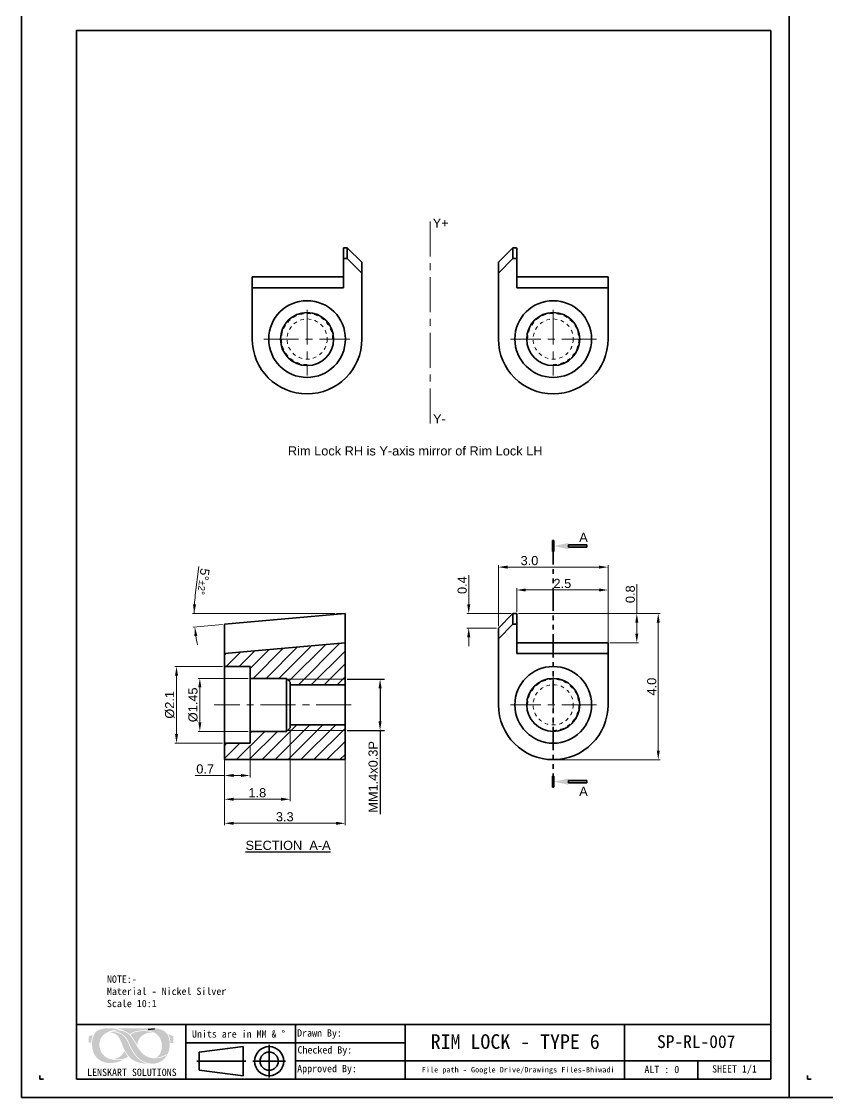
# Model space of a CAD drawing. Header units: millimetres. Extents: x 219 to 785, y 160 to 284.
# Drawn here: x 659.41 to 681.46, y 196.07 to 225.52 of the extents above; entities that cross this region are included whole.
import ezdxf
from ezdxf.enums import TextEntityAlignment as Align

# ---------------------------------------------------------------- set-up
doc = ezdxf.new("R2010")
doc.units = ezdxf.units.MM
for name, pattern in [('CENTER', [50.8, 31.75, -6.35, 6.35, -6.35]), ('HIDDEN', [0.075, 0.05, -0.025]), ('PHANTOM', [63.5, 31.75, -6.35, 6.35, -6.35, 6.35, -6.35])]:
    doc.linetypes.add(name, pattern=pattern)
doc.layers.get('0').update_dxf_attribs({"lineweight": 35})
for name, color, linetype, lineweight in [('Center line', 2, 'CENTER', 18), ('Dimension', 3, 'Continuous', 18), ('Hatch', 6, 'Continuous', 18), ('hidden line', 1, 'HIDDEN', 15), ('Section', 6, 'PHANTOM', 35), ('Text', 4, 'Continuous', 25), ('绘图层', 7, 'Continuous', 13)]:
    doc.layers.add(name, color=color, linetype=linetype, lineweight=lineweight)
doc.layers.add('图框-线条', color=7, linetype='Continuous')
doc.styles.get("Standard").update_dxf_attribs({"font": 'arial.ttf'})
doc.styles.add('宋体', font='SimSun.ttf')
doc.styles.add('样式 1', font='romant.shx')
doc.dimstyles.new('ISO-25$0', dxfattribs={"dimtxt": 2.5, "dimasz": 2.5, "dimexe": 0.5, "dimexo": 1, "dimgap": 1, "dimtad": 0, "dimtih": 1, "dimtoh": 1, "dimdec": 1, "dimzin": 10, "dimdsep": 46, "dimlunit": 6, "dimtxsty": '样式 1', "dimcen": 0, "dimclrd": 256, "dimclre": 256, "dimclrt": 7, "dimazin": 0, "dimtfac": 1, "dimtdec": 1, "dimtofl": 0, "dimtmove": 0, "dimatfit": 0, "dimfxl": 1, "dimtolj": 1, "dimtzin": 10, "dimarcsym": 0})
doc.dimstyles.new('SIMPLEX', dxfattribs={"dimtxt": 2.5, "dimasz": 2.5, "dimexe": 0.5, "dimexo": 0.5, "dimgap": 0.5, "dimtad": 1, "dimzin": 0, "dimdsep": 46, "dimtxsty": 'Standard', "dimcen": 0, "dimclrd": 256, "dimclre": 256, "dimclrt": 256, "dimadec": 0, "dimazin": 0, "dimtm": 1e-09, "dimtfac": 0.75, "dimtofl": 0, "dimtmove": 0, "dimatfit": 3, "dimfxl": 1, "dimtzin": 0, "dimlwd": -1, "dimlwe": -1, "dimarcsym": 0})

# ---------------------------------------------------------------- blocks, each defined once
blk = doc.blocks.new('*D254')
at = {"layer": 'Defpoints', "color": 0, "transparency": 16777216}
for p in [(675.456, 209.962), (672.956, 209.318), (675.456, 208.418)]:
    blk.add_point(p, dxfattribs=at)
at = {"layer": 'Dimension', "transparency": 16777216}
for p, q in [((672.956, 209.368), (672.956, 210.012)), ((675.456, 208.468), (675.456, 210.012)), ((673.206, 209.962), (675.206, 209.962))]:
    blk.add_line(p, q, dxfattribs=at)
for points in [[(673.206, 210.003), (673.206, 209.92), (672.956, 209.962)], [(675.206, 210.003), (675.206, 209.92), (675.456, 209.962)]]:
    blk.add_solid(points, dxfattribs=at)
at = {"layer": 'Dimension', "transparency": 16777216, "insert": (674.206, 210.139), "char_height": 0.25, "attachment_point": 5}
blk.add_mtext('2.5', dxfattribs=at)
blk = doc.blocks.new('*D248')
at = {"layer": 'Defpoints', "color": 0, "transparency": 16777216}
for p in [(672.956, 209.318), (675.456, 208.518), (676.242, 208.518)]:
    blk.add_point(p, dxfattribs=at)
at = {"layer": 'Dimension', "transparency": 16777216}
for p, q in [((676.242, 209.318), (676.242, 210.124)), ((673.006, 209.318), (676.292, 209.318)), ((676.242, 208.768), (676.242, 209.068)), ((675.506, 208.518), (676.292, 208.518))]:
    blk.add_line(p, q, dxfattribs=at)
for points in [[(676.201, 209.068), (676.284, 209.068), (676.242, 209.318)], [(676.201, 208.768), (676.284, 208.768), (676.242, 208.518)]]:
    blk.add_solid(points, dxfattribs=at)
at = {"layer": 'Dimension', "transparency": 16777216, "insert": (676.065, 209.846), "char_height": 0.25, "attachment_point": 5, "rotation": 90}
blk.add_mtext('0.8', dxfattribs=at)
blk = doc.blocks.new('*D255')
at = {"layer": 'Defpoints', "color": 0, "transparency": 16777216}
for p in [(664.961, 207.868), (663.65, 205.768), (664.961, 205.768)]:
    blk.add_point(p, dxfattribs=at)
at = {"layer": 'Dimension', "transparency": 16777216}
for p, q in [((664.911, 207.868), (663.6, 207.868)), ((663.65, 207.618), (663.65, 206.018)), ((664.911, 205.768), (663.6, 205.768))]:
    blk.add_line(p, q, dxfattribs=at)
for points in [[(663.608, 207.618), (663.692, 207.618), (663.65, 207.868)], [(663.608, 206.018), (663.692, 206.018), (663.65, 205.768)]]:
    blk.add_solid(points, dxfattribs=at)
at = {"layer": 'Dimension', "transparency": 16777216, "insert": (663.465, 206.818), "char_height": 0.25, "attachment_point": 5, "rotation": 90}
blk.add_mtext('%%c2.1', dxfattribs=at)
blk = doc.blocks.new('*D249')
at = {"layer": 'Defpoints', "color": 0, "transparency": 16777216}
for p in [(668.261, 207.518), (668.261, 206.118), (669.219, 206.118)]:
    blk.add_point(p, dxfattribs=at)
at = {"layer": 'Dimension', "color": 0, "lineweight": -2, "transparency": 16777216}
for p, q in [((668.323, 207.518), (669.344, 207.518)), ((669.219, 207.268), (669.219, 206.368)), ((668.323, 206.118), (669.344, 206.118)), ((669.219, 206.118), (669.219, 203.824))]:
    blk.add_line(p, q, dxfattribs=at)
at = {"layer": 'Dimension', "color": 0, "transparency": 16777216}
for points in [[(669.177, 207.268), (669.261, 207.268), (669.219, 207.518)], [(669.177, 206.368), (669.261, 206.368), (669.219, 206.118)]]:
    blk.add_solid(points, dxfattribs=at)
at = {"layer": 'Dimension', "color": 0, "transparency": 16777216, "insert": (669.029, 204.846), "char_height": 0.25, "attachment_point": 5, "rotation": 90}
blk.add_mtext('MM1.4x0.3P', dxfattribs=at)
blk = doc.blocks.new('*D256')
at = {"layer": 'Defpoints', "color": 0, "transparency": 16777216}
for p in [(665.661, 205.768), (664.961, 205.418), (664.961, 204.884)]:
    blk.add_point(p, dxfattribs=at)
at = {"layer": 'Dimension', "transparency": 16777216}
for p, q in [((665.661, 205.718), (665.661, 204.834)), ((664.961, 205.368), (664.961, 204.834)), ((664.961, 204.884), (664.156, 204.884)), ((665.411, 204.884), (665.211, 204.884))]:
    blk.add_line(p, q, dxfattribs=at)
for points in [[(665.211, 204.926), (665.211, 204.843), (664.961, 204.884)], [(665.411, 204.926), (665.411, 204.843), (665.661, 204.884)]]:
    blk.add_solid(points, dxfattribs=at)
at = {"layer": 'Dimension', "transparency": 16777216, "insert": (664.433, 205.062), "char_height": 0.25, "attachment_point": 5}
blk.add_mtext('0.7', dxfattribs=at)
blk = doc.blocks.new('*D250')
at = {"layer": 'Defpoints', "color": 0, "transparency": 16777216}
for p in [(664.961, 205.418), (668.261, 205.418), (664.961, 203.576)]:
    blk.add_point(p, dxfattribs=at)
at = {"layer": 'Dimension', "transparency": 16777216}
for p, q in [((664.961, 205.368), (664.961, 203.526)), ((668.261, 205.368), (668.261, 203.526)), ((668.011, 203.576), (665.211, 203.576))]:
    blk.add_line(p, q, dxfattribs=at)
for points in [[(665.211, 203.617), (665.211, 203.534), (664.961, 203.576)], [(668.011, 203.617), (668.011, 203.534), (668.261, 203.576)]]:
    blk.add_solid(points, dxfattribs=at)
at = {"layer": 'Dimension', "transparency": 16777216, "insert": (666.611, 203.753), "char_height": 0.25, "attachment_point": 5}
blk.add_mtext('3.3', dxfattribs=at)
blk = doc.blocks.new('_FILLED')
at = {"color": 0, "linetype": 'ByBlock'}
blk.add_solid([(0, 0), (-1, 0.214), (-1, -0.214)], dxfattribs=at)
blk = doc.blocks.new('section arrow')
at = {"layer": 'Section'}
h = blk.add_hatch(color=256, dxfattribs=at)
h.dxf.hatch_style = 1
h.paths.add_polyline_path([(6987.516, 2336.116), (6987.516, 2336.053), (6988.016, 2336.053), (6988.016, 2336.116)])
h.paths.add_polyline_path([(6988.416, 2335.935), (6988.448, 2335.935), (6988.448, 2336.235), (6988.416, 2336.235)])
for points in [[(6988.016, 2336.116), (6987.516, 2336.116), (6987.516, 2336.053), (6988.016, 2336.053)], [(6988.448, 2335.935), (6988.448, 2336.235), (6988.416, 2336.235), (6988.416, 2335.935)]]:
    blk.add_lwpolyline(points, close=True, dxfattribs=at)
at = {"layer": 'Section', "xscale": 0.4, "yscale": 0.4, "zscale": 0.4}
blk.add_blockref('_FILLED', (6988.416, 2336.085), dxfattribs=at)
blk = doc.blocks.new('*D257')
at = {"layer": 'Defpoints', "color": 0, "transparency": 16777216}
for p in [(668.028, 209.318), (668.261, 209.318), (668.261, 209.318), (664.141, 209.073), (664.961, 209.024)]:
    blk.add_point(p, dxfattribs=at)
at = {"layer": 'Dimension', "transparency": 16777216}
for p, q in [((664.164, 209.817), (664.261, 210.608)), ((667.978, 209.318), (664.084, 209.318)), ((664.911, 209.019), (664.101, 208.947))]:
    blk.add_line(p, q, dxfattribs=at)
for start, end in [(173.0541, 180), (173.0573, 176.5286), (188.5696, 192.041)]:
    blk.add_arc((668.261, 209.318), 4.127, start, end, dxfattribs=at)
for points in [[(664.183, 209.567), (664.1, 209.569), (664.134, 209.318)], [(664.139, 208.698), (664.221, 208.708), (664.15, 208.951)]]:
    blk.add_solid(points, dxfattribs=at)
at = {"layer": 'Dimension', "transparency": 16777216, "insert": (664.388, 210.191), "char_height": 0.25, "attachment_point": 5, "rotation": 263.0541}
blk.add_mtext('5°{\\H0.1875;±2°}', dxfattribs=at)
blk = doc.blocks.new('*D258')
at = {"layer": 'Defpoints', "color": 0, "transparency": 16777216}
for p in [(672.854, 209.318), (671.644, 208.92), (672.456, 208.92)]:
    blk.add_point(p, dxfattribs=at)
at = {"layer": 'Dimension', "transparency": 16777216}
for p, q in [((671.644, 209.568), (671.644, 210.372)), ((672.804, 209.318), (671.594, 209.318)), ((672.406, 208.92), (671.594, 208.92)), ((671.644, 208.67), (671.644, 208.42))]:
    blk.add_line(p, q, dxfattribs=at)
for points in [[(671.602, 209.568), (671.686, 209.568), (671.644, 209.318)], [(671.602, 208.67), (671.686, 208.67), (671.644, 208.92)]]:
    blk.add_solid(points, dxfattribs=at)
at = {"layer": 'Dimension', "transparency": 16777216, "insert": (671.466, 210.095), "char_height": 0.25, "attachment_point": 5, "rotation": 90}
blk.add_mtext('0.4', dxfattribs=at)
blk = doc.blocks.new('*D251')
at = {"layer": 'Defpoints', "color": 0, "transparency": 16777216}
for p in [(665.661, 207.543), (664.288, 206.093), (665.661, 206.093)]:
    blk.add_point(p, dxfattribs=at)
at = {"layer": 'Dimension', "transparency": 16777216}
for p, q in [((665.611, 207.543), (664.238, 207.543)), ((664.288, 207.293), (664.288, 206.343)), ((665.611, 206.093), (664.238, 206.093))]:
    blk.add_line(p, q, dxfattribs=at)
for points in [[(664.246, 207.293), (664.329, 207.293), (664.288, 207.543)], [(664.246, 206.343), (664.329, 206.343), (664.288, 206.093)]]:
    blk.add_solid(points, dxfattribs=at)
at = {"layer": 'Dimension', "transparency": 16777216, "insert": (664.103, 206.818), "char_height": 0.25, "attachment_point": 5, "rotation": 90}
blk.add_mtext('%%c1.45', dxfattribs=at)
blk = doc.blocks.new('*D259')
at = {"layer": 'Defpoints', "color": 0, "transparency": 16777216}
for p in [(666.761, 206.193), (664.961, 205.418), (666.761, 204.234)]:
    blk.add_point(p, dxfattribs=at)
at = {"layer": 'Dimension', "transparency": 16777216}
for p, q in [((666.761, 206.143), (666.761, 204.184)), ((664.961, 205.368), (664.961, 204.184)), ((665.211, 204.234), (666.511, 204.234))]:
    blk.add_line(p, q, dxfattribs=at)
for points in [[(665.211, 204.275), (665.211, 204.192), (664.961, 204.234)], [(666.511, 204.275), (666.511, 204.192), (666.761, 204.234)]]:
    blk.add_solid(points, dxfattribs=at)
at = {"layer": 'Dimension', "transparency": 16777216, "insert": (665.861, 204.411), "char_height": 0.25, "attachment_point": 5}
blk.add_mtext('1.8', dxfattribs=at)
blk = doc.blocks.new('*D252')
at = {"layer": 'Defpoints', "color": 0, "transparency": 16777216}
for p in [(672.956, 209.318), (674.006, 205.317), (676.83, 205.317)]:
    blk.add_point(p, dxfattribs=at)
at = {"layer": 'Dimension', "transparency": 16777216}
for p, q in [((673.006, 209.318), (676.88, 209.318)), ((676.83, 209.068), (676.83, 205.567)), ((674.056, 205.317), (676.88, 205.317))]:
    blk.add_line(p, q, dxfattribs=at)
for points in [[(676.788, 209.068), (676.871, 209.068), (676.83, 209.318)], [(676.788, 205.567), (676.871, 205.567), (676.83, 205.317)]]:
    blk.add_solid(points, dxfattribs=at)
at = {"layer": 'Dimension', "transparency": 16777216, "insert": (676.652, 207.317), "char_height": 0.25, "attachment_point": 5, "rotation": 90}
blk.add_mtext('4.0', dxfattribs=at)
blk = doc.blocks.new('*D253')
at = {"layer": 'Defpoints', "color": 0, "transparency": 16777216}
for p in [(675.456, 210.588), (672.456, 208.92), (675.456, 208.418)]:
    blk.add_point(p, dxfattribs=at)
at = {"layer": 'Dimension', "transparency": 16777216}
for p, q in [((672.456, 208.97), (672.456, 210.638)), ((672.706, 210.588), (675.206, 210.588)), ((675.456, 208.468), (675.456, 210.638))]:
    blk.add_line(p, q, dxfattribs=at)
for points in [[(672.706, 210.629), (672.706, 210.546), (672.456, 210.588)], [(675.206, 210.629), (675.206, 210.546), (675.456, 210.588)]]:
    blk.add_solid(points, dxfattribs=at)
at = {"layer": 'Dimension', "transparency": 16777216, "insert": (673.306, 210.765), "char_height": 0.25, "attachment_point": 5}
blk.add_mtext('3.0', dxfattribs=at)

msp = doc.modelspace()

# ---------------------------------------------------------------- hatches: boundary and pattern name
at = {"layer": 'Hatch'}
h = msp.add_hatch(dxfattribs=at)
h.set_pattern_fill('ANSI31', color=256, scale=2)
h.set_pattern_definition([(45, (-143.72923, 273.82073), (-0.176776695, 0.176776695), [])])
h.paths.add_polyline_path([(664.961, 208.224), (664.961, 207.868), (665.661, 207.868), (665.661, 207.543), (666.661, 207.543), (666.761, 207.443), (666.761, 207.368), (668.261, 207.368), (668.261, 208.518)])
h.paths.add_polyline_path([(668.261, 205.318), (668.261, 206.268), (666.761, 206.268), (666.761, 206.193), (666.661, 206.093), (665.661, 206.093), (665.661, 205.768), (664.961, 205.768), (664.961, 205.318)])
at = {"layer": '图框-线条', "lineweight": 0, "ltscale": 0.1}
h = msp.add_hatch(color=252, dxfattribs=at)
edge = h.paths.add_edge_path()
edge.add_spline(control_points=[(661.245, 197.741), (661.245, 197.741), (661.245, 197.569), (661.245, 197.569), (661.245, 197.569), (661.245, 197.569), (661.316, 197.569), (661.316, 197.569), (661.316, 197.569), (661.321, 197.61), (661.322, 197.644), (661.33, 197.684), (661.33, 197.684), (661.337, 197.719), (661.347, 197.754), (661.36, 197.785), (661.36, 197.785), (661.36, 197.785), (661.245, 197.741), (661.245, 197.741)], knot_values=[0, 0, 0, 0, 0.166667, 0.166667, 0.166667, 0.166667, 0.333333, 0.333333, 0.333333, 0.333333, 0.5, 0.5, 0.5, 0.5, 0.666667, 0.666667, 0.666667, 0.666667, 1, 1, 1, 1], degree=3, periodic=0)
edge = h.paths.add_edge_path()
edge.add_spline(control_points=[(663.485, 197.562), (663.485, 197.562), (663.566, 197.561), (663.566, 197.561), (663.566, 197.561), (663.566, 197.561), (663.566, 197.747), (663.566, 197.747), (663.566, 197.747), (663.566, 197.747), (663.425, 197.803), (663.425, 197.803), (663.425, 197.803), (663.439, 197.767), (663.455, 197.741), (663.466, 197.696), (663.466, 197.696), (663.478, 197.651), (663.481, 197.611), (663.485, 197.562)], knot_values=[0, 0, 0, 0, 0.166667, 0.166667, 0.166667, 0.166667, 0.333333, 0.333333, 0.333333, 0.333333, 0.5, 0.5, 0.5, 0.5, 0.666667, 0.666667, 0.666667, 0.666667, 1, 1, 1, 1], degree=3, periodic=0)
edge = h.paths.add_edge_path(flags=17)
edge.add_spline(control_points=[(661.937, 197.128), (661.95, 197.117), (662.032, 197.115), (662.047, 197.115), (662.047, 197.115), (662.135, 197.112), (662.267, 197.134), (662.324, 197.189), (662.324, 197.189), (662.319, 197.197), (662.316, 197.201), (662.31, 197.207), (662.31, 197.207), (662.31, 197.207), (662.223, 197.336), (662.223, 197.336), (662.223, 197.336), (662.202, 197.31), (662.193, 197.261), (662.113, 197.199), (662.113, 197.199), (662.066, 197.163), (662.01, 197.138), (661.937, 197.128)], knot_values=[0, 0, 0, 0, 0.142857, 0.142857, 0.142857, 0.142857, 0.285714, 0.285714, 0.285714, 0.285714, 0.428571, 0.428571, 0.428571, 0.428571, 0.571429, 0.571429, 0.571429, 0.571429, 0.714286, 0.714286, 0.714286, 0.714286, 1, 1, 1, 1], degree=3, periodic=0)
edge = h.paths.add_edge_path(flags=17)
edge.add_spline(control_points=[(662.392, 197.785), (662.397, 197.777), (662.398, 197.778), (662.404, 197.771), (662.404, 197.771), (662.469, 197.697), (662.562, 197.517), (662.574, 197.505), (662.574, 197.505), (662.58, 197.655), (662.705, 197.786), (662.829, 197.829), (662.829, 197.829), (662.893, 197.852), (662.928, 197.852), (663.001, 197.846), (663.001, 197.846), (662.977, 197.865), (662.876, 197.881), (662.851, 197.884), (662.851, 197.884), (662.729, 197.898), (662.554, 197.887), (662.446, 197.826), (662.446, 197.826), (662.429, 197.817), (662.398, 197.797), (662.392, 197.785)], knot_values=[0, 0, 0, 0, 0.125, 0.125, 0.125, 0.125, 0.25, 0.25, 0.25, 0.25, 0.375, 0.375, 0.375, 0.375, 0.5, 0.5, 0.5, 0.5, 0.625, 0.625, 0.625, 0.625, 0.75, 0.75, 0.75, 0.75, 1, 1, 1, 1], degree=3, periodic=0)
edge = h.paths.add_edge_path()
edge.add_spline(control_points=[(662.334, 197.55), (662.293, 197.642), (662.28, 197.667), (662.216, 197.736), (662.216, 197.736), (662.129, 197.83), (661.994, 197.877), (661.862, 197.859), (661.862, 197.859), (661.853, 197.858), (661.845, 197.857), (661.837, 197.855), (661.837, 197.855), (661.837, 197.855), (661.814, 197.848), (661.814, 197.848), (661.814, 197.848), (661.89, 197.844), (661.95, 197.833), (662.001, 197.795), (662.001, 197.795), (662.052, 197.757), (662.071, 197.726), (662.104, 197.66), (662.104, 197.66), (662.156, 197.552), (662.192, 197.431), (662.251, 197.33), (662.251, 197.33), (662.314, 197.224), (662.376, 197.146), (662.482, 197.084), (662.482, 197.084), (662.567, 197.034), (662.746, 196.987), (662.865, 196.992), (662.865, 196.992), (662.852, 196.998), (662.834, 197.001), (662.818, 197.005), (662.818, 197.005), (662.597, 197.073), (662.469, 197.261), (662.372, 197.466), (662.372, 197.466), (662.359, 197.494), (662.346, 197.522), (662.334, 197.55)], knot_values=[0, 0, 0, 0, 0.076923, 0.076923, 0.076923, 0.076923, 0.153846, 0.153846, 0.153846, 0.153846, 0.230769, 0.230769, 0.230769, 0.230769, 0.307692, 0.307692, 0.307692, 0.307692, 0.384615, 0.384615, 0.384615, 0.384615, 0.461538, 0.461538, 0.461538, 0.461538, 0.538462, 0.538462, 0.538462, 0.538462, 0.615385, 0.615385, 0.615385, 0.615385, 0.692308, 0.692308, 0.692308, 0.692308, 0.769231, 0.769231, 0.769231, 0.769231, 0.846154, 0.846154, 0.846154, 0.846154, 1, 1, 1, 1], degree=3, periodic=0)
edge = h.paths.add_edge_path()
edge.add_spline(control_points=[(663.396, 197.235), (663.393, 197.235), (663.311, 197.196), (663.294, 197.19), (663.294, 197.19), (663.259, 197.176), (663.217, 197.163), (663.178, 197.155), (663.178, 197.155), (663.08, 197.137), (663.009, 197.137), (662.916, 197.164), (662.916, 197.164), (662.757, 197.21), (662.665, 197.321), (662.59, 197.437), (662.59, 197.437), (662.458, 197.643), (662.404, 197.842), (662.15, 197.896), (662.15, 197.896), (662.107, 197.905), (662.055, 197.909), (662.01, 197.905), (662.01, 197.905), (661.98, 197.903), (661.908, 197.896), (661.886, 197.883), (661.886, 197.883), (661.998, 197.885), (662.086, 197.863), (662.165, 197.806), (662.165, 197.806), (662.331, 197.688), (662.336, 197.563), (662.422, 197.409), (662.422, 197.409), (662.464, 197.335), (662.494, 197.278), (662.551, 197.211), (662.551, 197.211), (662.67, 197.072), (662.796, 197.01), (662.99, 196.996), (662.99, 196.996), (663.084, 196.989), (663.178, 197.03), (663.24, 197.069), (663.24, 197.069), (663.283, 197.096), (663.316, 197.13), (663.348, 197.167), (663.348, 197.167), (663.365, 197.186), (663.383, 197.214), (663.396, 197.235)], knot_values=[0, 0, 0, 0, 0.066667, 0.066667, 0.066667, 0.066667, 0.133333, 0.133333, 0.133333, 0.133333, 0.2, 0.2, 0.2, 0.2, 0.266667, 0.266667, 0.266667, 0.266667, 0.333333, 0.333333, 0.333333, 0.333333, 0.4, 0.4, 0.4, 0.4, 0.466667, 0.466667, 0.466667, 0.466667, 0.533333, 0.533333, 0.533333, 0.533333, 0.6, 0.6, 0.6, 0.6, 0.666667, 0.666667, 0.666667, 0.666667, 0.733333, 0.733333, 0.733333, 0.733333, 0.8, 0.8, 0.8, 0.8, 0.866667, 0.866667, 0.866667, 0.866667, 1, 1, 1, 1], degree=3, periodic=0)
edge = h.paths.add_edge_path()
edge.add_spline(control_points=[(662.376, 197.801), (662.432, 197.845), (662.449, 197.859), (662.531, 197.882), (662.531, 197.882), (662.718, 197.934), (662.959, 197.92), (663.106, 197.805), (663.106, 197.805), (663.186, 197.742), (663.251, 197.631), (663.248, 197.477), (663.248, 197.477), (663.245, 197.362), (663.217, 197.252), (663.126, 197.186), (663.126, 197.186), (663.12, 197.181), (663.096, 197.166), (663.09, 197.164), (663.09, 197.164), (663.179, 197.159), (663.318, 197.219), (663.392, 197.261), (663.392, 197.261), (663.419, 197.276), (663.417, 197.274), (663.428, 197.306), (663.428, 197.306), (663.475, 197.432), (663.476, 197.607), (663.434, 197.73), (663.434, 197.73), (663.414, 197.786), (663.393, 197.816), (663.356, 197.852), (663.356, 197.852), (663.28, 197.929), (663.129, 197.964), (663.02, 197.964), (663.02, 197.964), (662.698, 197.964), (662.367, 197.967), (662.046, 197.964), (662.046, 197.964), (662.069, 197.954), (662.111, 197.944), (662.138, 197.934), (662.138, 197.934), (662.165, 197.924), (662.283, 197.869), (662.306, 197.855), (662.306, 197.855), (662.338, 197.835), (662.371, 197.805), (662.376, 197.801)], knot_values=[0, 0, 0, 0, 0.066667, 0.066667, 0.066667, 0.066667, 0.133333, 0.133333, 0.133333, 0.133333, 0.2, 0.2, 0.2, 0.2, 0.266667, 0.266667, 0.266667, 0.266667, 0.333333, 0.333333, 0.333333, 0.333333, 0.4, 0.4, 0.4, 0.4, 0.466667, 0.466667, 0.466667, 0.466667, 0.533333, 0.533333, 0.533333, 0.533333, 0.6, 0.6, 0.6, 0.6, 0.666667, 0.666667, 0.666667, 0.666667, 0.733333, 0.733333, 0.733333, 0.733333, 0.8, 0.8, 0.8, 0.8, 0.866667, 0.866667, 0.866667, 0.866667, 1, 1, 1, 1], degree=3, periodic=0)
edge = h.paths.add_edge_path()
edge.add_spline(control_points=[(662.198, 197.106), (662.184, 197.107), (662.158, 197.101), (662.142, 197.099), (662.142, 197.099), (661.885, 197.075), (661.581, 197.143), (661.544, 197.457), (661.544, 197.457), (661.527, 197.604), (661.573, 197.736), (661.69, 197.817), (661.69, 197.817), (661.808, 197.898), (661.925, 197.929), (662.098, 197.925), (662.098, 197.925), (662.098, 197.925), (662.029, 197.944), (662.029, 197.944), (662.029, 197.944), (661.876, 197.977), (661.647, 197.978), (661.512, 197.911), (661.512, 197.911), (661.436, 197.873), (661.394, 197.816), (661.364, 197.721), (661.364, 197.721), (661.315, 197.559), (661.329, 197.309), (661.451, 197.181), (661.451, 197.181), (661.466, 197.165), (661.474, 197.153), (661.492, 197.138), (661.492, 197.138), (661.511, 197.123), (661.515, 197.118), (661.539, 197.101), (661.539, 197.101), (661.697, 196.989), (661.902, 196.996), (662.082, 197.056), (662.082, 197.056), (662.103, 197.063), (662.124, 197.071), (662.143, 197.08), (662.143, 197.08), (662.155, 197.085), (662.191, 197.104), (662.198, 197.106)], knot_values=[0, 0, 0, 0, 0.071429, 0.071429, 0.071429, 0.071429, 0.142857, 0.142857, 0.142857, 0.142857, 0.214286, 0.214286, 0.214286, 0.214286, 0.285714, 0.285714, 0.285714, 0.285714, 0.357143, 0.357143, 0.357143, 0.357143, 0.428571, 0.428571, 0.428571, 0.428571, 0.5, 0.5, 0.5, 0.5, 0.571429, 0.571429, 0.571429, 0.571429, 0.642857, 0.642857, 0.642857, 0.642857, 0.714286, 0.714286, 0.714286, 0.714286, 0.785714, 0.785714, 0.785714, 0.785714, 0.857143, 0.857143, 0.857143, 0.857143, 1, 1, 1, 1], degree=3, periodic=0)

# ---------------------------------------------------------------- linework, layer by layer
for p, q in [((679.909, 196.571), (679.909, 225.271)), ((668.221, 219.33), (668.221, 218.53)), ((668.221, 218.235), (668.221, 219.13)), ((668.323, 219.33), (668.222, 219.33)), ((668.721, 218.932), (668.323, 219.33)), ((668.323, 219.33), (668.323, 219.035)), ((672.456, 218.932), (672.854, 219.33)), ((672.854, 219.33), (672.955, 219.33)), ((672.854, 219.33), (672.854, 219.035)), ((672.956, 219.33), (672.956, 218.53)), ((672.956, 218.235), (672.956, 219.13)), ((668.298, 219.035), (668.221, 219.035)), ((668.323, 219.035), (668.221, 219.035)), ((668.721, 218.637), (668.323, 219.035)), ((668.721, 216.83), (668.721, 218.932)), ((672.456, 218.637), (672.854, 219.035)), ((672.456, 216.83), (672.456, 218.932)), ((672.854, 219.035), (672.956, 219.035)), ((672.879, 219.035), (672.956, 219.035)), ((665.721, 218.53), (665.721, 216.83)), ((668.221, 218.53), (665.721, 218.53)), ((672.956, 218.53), (675.456, 218.53)), ((675.456, 218.53), (675.456, 216.83)), ((668.221, 218.235), (665.721, 218.235)), ((668.721, 218.254), (668.721, 216.83)), ((672.456, 218.254), (672.456, 216.83)), ((672.956, 218.235), (675.456, 218.235)), ((667.321, 215.33), (667.321, 215.33)), ((673.856, 215.33), (673.856, 215.33)), ((668.261, 209.318), (664.961, 209.024)), ((668.261, 209.318), (668.261, 205.318)), ((672.456, 208.92), (672.854, 209.318)), ((672.854, 209.318), (672.956, 209.318)), ((672.854, 209.318), (672.854, 209.024)), ((672.956, 209.318), (672.956, 208.518)), ((672.956, 208.224), (672.956, 209.118)), ((664.961, 209.024), (664.961, 205.318)), ((672.456, 208.626), (672.854, 209.024)), ((672.456, 206.818), (672.456, 208.92)), ((672.854, 209.024), (672.956, 209.024)), ((672.879, 209.024), (672.956, 209.024)), ((668.261, 208.518), (664.961, 208.224)), ((672.956, 208.518), (675.456, 208.518)), ((675.456, 208.518), (675.456, 206.818)), ((672.456, 208.243), (672.456, 206.818)), ((672.956, 208.224), (675.456, 208.224)), ((665.661, 207.868), (664.961, 207.868)), ((665.661, 207.518), (665.661, 207.868)), ((666.661, 207.543), (665.661, 207.543)), ((665.661, 207.518), (665.661, 206.268)), ((666.661, 207.543), (666.761, 207.443)), ((666.661, 207.543), (666.661, 206.093)), ((666.761, 206.193), (666.761, 207.443)), ((668.261, 207.368), (666.761, 207.368)), ((665.661, 206.268), (665.661, 205.768)), ((666.661, 206.093), (666.761, 206.193)), ((668.261, 206.268), (666.761, 206.268)), ((666.661, 206.093), (665.661, 206.093)), ((665.661, 205.768), (664.961, 205.768)), ((668.261, 205.318), (664.961, 205.318)), ((673.856, 205.318), (673.856, 205.318)), ((660.909, 198.071), (679.909, 198.071)), ((663.909, 198.071), (663.909, 196.571)), ((666.909, 198.071), (666.909, 196.571)), ((669.909, 198.071), (669.909, 197.071)), ((675.909, 196.571), (675.909, 198.071)), ((663.909, 197.571), (669.909, 197.571)), ((664.269, 197.315), (665.469, 197.465)), ((664.269, 197.315), (664.269, 196.815)), ((665.469, 197.465), (665.469, 196.665)), ((666.184, 196.621), (666.184, 197.51)), ((664.203, 197.065), (665.542, 197.065)), ((665.739, 197.065), (666.628, 197.065)), ((666.909, 197.071), (679.909, 197.071)), ((669.909, 197.071), (669.909, 196.571)), ((677.909, 196.571), (677.909, 197.071)), ((664.269, 196.815), (665.469, 196.665)), ((659.909, 196.571), (659.909, 196.671)), ((659.909, 196.571), (660.009, 196.571)), ((660.909, 196.571), (679.909, 196.571)), ((680.909, 196.571), (680.909, 196.671)), ((680.909, 196.571), (681.009, 196.571))]:
    msp.add_line(p, q)
at = {"color": 7}
msp.add_line((663.049, 197.95), (662.871, 197.928), dxfattribs=at)
for points in [[(659.409, 196.071), (680.409, 196.071), (680.409, 225.771), (659.409, 225.771)], [(680.409, 196.071), (701.409, 196.071), (701.409, 225.771), (680.409, 225.771)]]:
    msp.add_lwpolyline(points, close=True)
msp.add_lwpolyline([(660.909, 196.571), (660.909, 225.271), (679.909, 225.271)])
for centre, radius in [((667.221, 216.83), 1.05), ((673.956, 216.83), 1.05), ((667.221, 216.83), 0.725), ((673.956, 216.83), 0.725), ((673.956, 206.818), 1.05), ((673.956, 206.818), 0.725), ((666.184, 197.065), 0.4), ((666.184, 197.065), 0.25)]:
    msp.add_circle(centre, radius)
for centre in [(667.221, 216.83), (673.956, 216.83), (673.956, 206.818)]:
    msp.add_arc(centre, 1.5, 180, 0)
at = {"layer": 'Center line', "ltscale": 0.03}
for p, q in [((670.588, 214.522), (670.588, 220.131)), ((667.221, 217.63), (667.221, 215.83)), ((673.956, 217.63), (673.956, 215.83)), ((666.036, 216.83), (668.393, 216.83)), ((675.141, 216.83), (672.784, 216.83)), ((673.956, 207.618), (673.956, 205.818)), ((668.427, 206.818), (664.677, 206.818)), ((675.141, 206.818), (672.784, 206.818))]:
    msp.add_line(p, q, dxfattribs=at)
at = {"layer": 'Center line'}
msp.add_line((668.261, 209.318), (668.028, 209.318), dxfattribs=at)
at = {"layer": 'Dimension'}
for p, q in [((668.261, 207.518), (666.686, 207.518)), ((666.761, 207.518), (668.261, 207.518)), ((668.261, 206.118), (666.686, 206.118)), ((666.761, 206.118), (668.261, 206.118))]:
    msp.add_line(p, q, dxfattribs=at)
at = {"layer": 'hidden line', "ltscale": 0.5}
for centre in [(667.221, 216.83), (673.956, 216.83), (673.956, 206.818)]:
    msp.add_circle(centre, 0.55, dxfattribs=at)
for centre, start, end in [((667.221, 216.83), 0, 270), ((673.956, 216.83), 270, 180), ((673.956, 206.818), 270, 180)]:
    msp.add_arc(centre, 0.7, start, end, dxfattribs=at)
at = {"layer": 'Section', "ltscale": 0.02}
msp.add_line((673.956, 211.292), (673.956, 204.564), dxfattribs=at)

# ---------------------------------------------------------------- block references
at = {"layer": 'Section', "xscale": -1}
for p in [(7662.388, -2124.92), (7662.388, -2131.37)]:
    msp.add_blockref('section arrow', p, dxfattribs=at)

# ---------------------------------------------------------------- texts
at = {"layer": 'Text'}
for s, p in [('Y+', (670.877, 220.004)), ('Y-', (670.843, 214.646)), ('Rim Lock RH is Y-axis mirror of Rim Lock LH', (670.18, 213.769)), ('A', (674.784, 211.403)), ('A', (674.784, 204.449))]:
    msp.add_text(s, height=0.25, dxfattribs=at).set_placement(p, align=Align.MIDDLE_CENTER)
at = {"layer": 'Text', "insert": (667.866, 203.098), "char_height": 0.25, "width": 4.46626, "attachment_point": 3, "line_spacing_factor": 0.9}
msp.add_mtext('{\\LSECTION  A-A}', dxfattribs=at)
at = {"layer": '绘图层', "color": 7, "linetype": 'ByBlock', "lineweight": 9, "attachment_point": 5, "style": '宋体'}
for s, insert, char_height, width in [('\\pxql;{\\fNSimSun|b0|i0|c0|p49;NOTE:-\\PMaterial - Nickel Silver\\PScale 10:1}', (664.925, 198.975), 0.2, 6.35721), ('\\pxql;{\\fNSimSun|b0|i0|c0|p49;Units are in MM & %%D}', (665.599, 197.809), 0.2, 3.05443), ('\\pxql;{\\fNSimSun|b0|i0|c0|p49;Drawn By: }', (668.476, 197.809), 0.2, 3.05443), ('\\pxqc;{\\fNSimSun|b0|i0|c0|p49;RIM LOCK - TYPE 6}', (672.916, 197.598), 0.4, 5.26635), ('{\\fNSimSun|b0|i0|c0|p49;SP-RL-007}', (677.868, 197.598), 0.35, 4.64697), ('\\pxql;{\\fNSimSun|b0|i0|c0|p49;Checked By: }', (668.105, 197.345), 0.2, 2.29015), ('{\\fSimSun|b0|i0|c134|p2;LENSKART SOLUTIONS}', (662.429, 196.759), 0.2, 5.89745), ('\\pxql;{\\fNSimSun|b0|i0|c0|p49;Approved By:}', (668.097, 196.834), 0.2, 2.29015), ('\\pxql;{\\fNSimSun|b0|i0|c0|p49;File path - Google Drive/Drawings Files-Bhiwadi}', (674.854, 196.807), 0.15, 8.989), ('{\\fNSimSun|b0|i0|c0|p49;ALT : 0}', (676.927, 196.837), 0.2, 1.72791), ('{\\fNSimSun|b0|i0|c0|p49;SHEET 1/1}', (678.915, 196.829), 0.2, 1.72791)]:
    msp.add_mtext(s, dxfattribs=dict(at, insert=insert, char_height=char_height, width=width))

# ---------------------------------------------------------------- dimensions: what is measured, and where the dimension line sits
at = {"layer": 'Dimension'}
dim = msp.add_linear_dim(base=(675.456, 210.588), p1=(672.456, 208.92), p2=(675.456, 208.418), dimstyle='SIMPLEX', override={"dimscale": 0.1, "dimdec": 1}, dxfattribs=at)
dim.commit()
dim.dimension.update_dxf_attribs({"geometry": '*D253', "text_midpoint": (673.306, 210.588), "dimtype": 160})
dim = msp.add_angular_dim_2l(base=(664.141, 209.073), line1=((668.261, 209.318), (668.028, 209.318)), line2=((668.261, 209.318), (664.961, 209.024)), dimstyle='SIMPLEX', override={"dimscale": 0.1, "dimgap": 0.5, "dimdec": 1, "dimtol": 1, "dimlim": 0, "dimtp": 2, "dimtm": 2}, dxfattribs=at)
dim.commit()
dim.dimension.update_dxf_attribs({"geometry": '*D257', "text_midpoint": (664.388, 210.191)})
for base, p1, p2, angle, override, picture, middle in [((671.644, 208.92), (672.854, 209.318), (672.456, 208.92), 90, {"dimscale": 0.1, "dimdec": 1}, '*D258', (671.644, 210.095)), ((676.242, 208.518), (672.956, 209.318), (675.456, 208.518), 90, {"dimscale": 0.1, "dimdec": 1}, '*D248', (676.242, 209.846)), ((676.83, 205.317), (672.956, 209.318), (674.006, 205.317), 90, {"dimscale": 0.1, "dimdec": 1}, '*D252', (676.83, 207.317)), ((663.65, 205.768), (664.961, 207.868), (664.961, 205.768), 90, {"dimscale": 0.1, "dimdec": 1, "dimpost": '%%c<>'}, '*D255', (663.65, 206.818)), ((664.288, 206.093), (665.661, 207.543), (665.661, 206.093), 90, {"dimscale": 0.1, "dimpost": '%%c<>'}, '*D251', (664.288, 206.818)), ((664.961, 204.884), (665.661, 205.768), (664.961, 205.418), 180, {"dimscale": 0.1, "dimdec": 1}, '*D256', (664.433, 204.884)), ((664.961, 203.576), (668.261, 205.418), (664.961, 205.418), 180, {"dimscale": 0.1, "dimdec": 1}, '*D250', (666.611, 203.576))]:
    dim = msp.add_linear_dim(base=base, p1=p1, p2=p2, angle=angle, dimstyle='SIMPLEX', override=override, dxfattribs=at)
    dim.commit()
    dim.dimension.update_dxf_attribs({"geometry": picture, "text_midpoint": middle, "dimtype": 160})
for base, p1, p2, picture, middle in [((675.456, 209.962), (672.956, 209.318), (675.456, 208.418), '*D254', (674.206, 210.139)), ((666.761, 204.234), (664.961, 205.418), (666.761, 206.193), '*D259', (665.861, 204.411))]:
    dim = msp.add_linear_dim(base=base, p1=p1, p2=p2, dimstyle='SIMPLEX', override={"dimscale": 0.1, "dimdec": 1}, dxfattribs=at)
    dim.commit()
    dim.dimension.update_dxf_attribs({"geometry": picture, "text_midpoint": middle})
dim = msp.add_linear_dim(base=(669.219, 206.118), p1=(668.261, 207.518), p2=(668.261, 206.118), angle=90, text='M<>', dimstyle='ISO-25$0', override={"dimscale": 0.1, "dimexe": 1.25, "dimexo": 0.625, "dimgap": 0.625, "dimtad": 1, "dimtih": 0, "dimtoh": 0, "dimdec": 2, "dimzin": 8, "dimlunit": 2, "dimpost": 'M<>x0.3P', "dimtxsty": 'Standard', "dimcen": 2.5, "dimclrd": 0, "dimclre": 0, "dimclrt": 0, "dimadec": 0, "dimtdec": 2, "dimtofl": 1, "dimatfit": 3, "dimtolj": 0, "dimtzin": 8}, dxfattribs=at)
dim.commit()
dim.dimension.update_dxf_attribs({"geometry": '*D249', "text_midpoint": (669.219, 204.846), "dimtype": 160})

doc.saveas('drawing.dxf')
